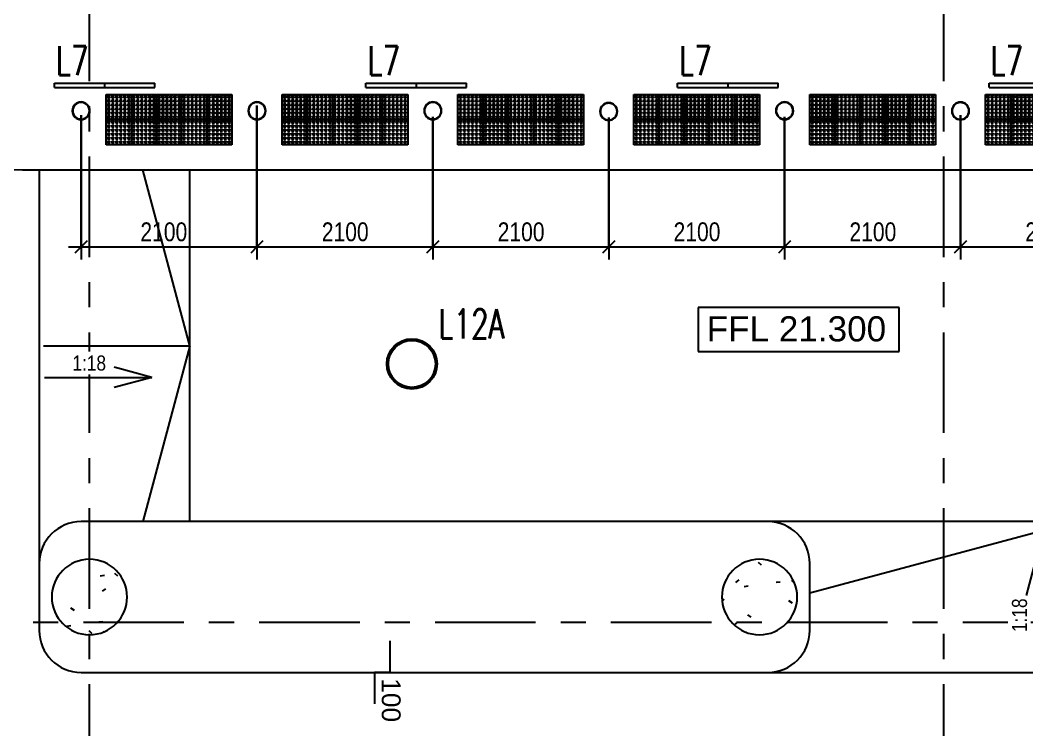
# Model space of a CAD drawing. Header units: millimetres. Extents: x -92759 to 184353, y -15225 to 86714.
# Drawn here: x -71561 to -59541, y 21455 to 29928 of the extents above; entities that cross this region are included whole.
import ezdxf

# ---------------------------------------------------------------- set-up
doc = ezdxf.new("R2010")
doc.units = ezdxf.units.MM
doc.linetypes.add('IDA - Grid Line', pattern=[2100, 1200, -300, 300, -300])
for name, color, linetype in [('0-1', 9, 'Continuous'), ('0-L7', 1, 'Continuous'), ('A-_ANOT----_A', 8, 'Continuous'), ('A-_ANOT----_D', 8, 'Continuous'), ('A-_ANOT----_D-150', 8, 'Continuous'), ('A-_FLOR----_E', 8, 'Continuous'), ('A-_GENM----_M', 9, 'Continuous'), ('C-_SITE----_E', 8, 'Continuous'), ('E-LIGHT----E', 1, 'Continuous'), ('S-_COLN----_E', 8, 'Continuous')]:
    doc.layers.add(name, color=color, linetype=linetype)
doc.layers.add('A-_DETA----_E-6', color=7, linetype='Continuous', true_color=0x969696)
doc.layers.add('S-_ANOTGRID_E-1', color=9, linetype='IDA - Grid Line', true_color=0x808080)
doc.styles.add('Arial', font='arial.ttf')
doc.styles.add('Arial Narrow_3', font='ARIALN.TTF', dxfattribs={"height": 180})
doc.styles.add('Arial_1', font='arial.ttf', dxfattribs={"width": 0.8, "height": 225})
doc.styles.add('Arial_2', font='arial.ttf', dxfattribs={"height": 300})
doc.styles.add('T3', font='simplex.shx', dxfattribs={"width": 0.7, "height": 300})
doc.dimstyles.new('IDA_-_Arial_-_1_5mm_-_Black_-_Diagonal', dxfattribs={"dimscale": 304.8, "dimtxt": 229.558365, "dimasz": 0.492126, "dimexe": 0.492126, "dimexo": 0.492126, "dimgap": 0, "dimtad": 1, "dimdec": 0, "dimzin": 0, "dimdsep": 46, "dimtxsty": 'Arial_1', "dimblk1": 'OBLIQUE', "dimblk2": 'OBLIQUE', "dimsah": 1, "dimcen": 0.09, "dimdle": 0.492126, "dimazin": 0, "dimtfac": 1, "dimtdec": 4, "dimtix": 1, "dimtmove": 2, "dimatfit": 3, "dimfxl": 1, "dimtvp": 1, "dimtolj": 1, "dimtzin": 0, "dimarcsym": 2})
doc.dimstyles.new('IDA_-_Arial_-_1_5mm_-_Black_-_Diagonal_1', dxfattribs={"dimscale": 304.8, "dimtxt": 229.558365, "dimasz": 0.492126, "dimexe": 0.492126, "dimexo": 0.492126, "dimgap": 0, "dimtad": 1, "dimdec": 0, "dimzin": 0, "dimdsep": 46, "dimtxsty": 'Arial_1', "dimblk1": 'OBLIQUE', "dimblk2": 'OBLIQUE', "dimsah": 1, "dimcen": 0.09, "dimdle": 0.492126, "dimazin": 0, "dimtfac": 1, "dimtdec": 4, "dimtix": 1, "dimtmove": 0, "dimatfit": 3, "dimfxl": 1, "dimtvp": 1, "dimtolj": 1, "dimtzin": 0, "dimarcsym": 2})

# ---------------------------------------------------------------- blocks, each defined once
blk = doc.blocks.new('IDA - Circular Column - 900Dia-V2-BLK8_RHH_1ST STOREY PLAN')
at = {"layer": 'S-_COLN----_E'}
h = blk.add_hatch(dxfattribs=at)
h.set_pattern_fill('FP_9', color=256, style=0, pattern_type=2)
h.set_pattern_definition([(50, (7929, 50038.3), (1093.104, -95.634), [114.3, -1257.3]), (355, (7929, 50038.3), (-211.457, 1146.34), [91.44, -1005.84]), (100.451, (8020.1, 50030.3), (881.656, 1050.7), [97.14, -1068.54]), (46.184, (7929, 50343.1), (1626.475, -252.257), [171.45, -1885.95]), (96.636, (8064.5, 50322), (1424.416, 1484.565), [145.71, -1602.81]), (351.184, (7929, 50343.1), (1424.43, 1484.55), [137.16, -1508.76]), (21, (8081.4, 50266.9), (909.686, -613.591), [114.3, -1257.3]), (326, (8081.4, 50266.9), (370.812, 1105.13), [91.44, -1005.84]), (71.451, (8157.2, 50215.8), (1280.503, 491.528), [97.14, -1068.54]), (37.5, (7929, 50038.3), (18.5313, 507.3303), [50.292, -943.356, 50.292, -970.788, -1009.65]), (37.5, (7929, 50038.3), (18.5313, 507.3303), [-2014.728, 50.292, -959.358]), (7.5, (7929, 50038.3), (400.918, 601.0836), [50.292, -531.876, 50.292, -920.496, -384.81]), (7.5, (7929, 50038.3), (400.918, 601.0836), [-1552.956, 50.292, -334.518]), (327.5, (7589.13, 50038.3), (813.545, -34.3737), [50.292, -330.708, 50.292, -2715.768]), (327.5, (7589.13, 50038.3), (813.545, -34.3737), [-431.292, -1138.428, 50.292, -1527.048]), (317.5, (7436.7, 50038.3), (888.775, 152.56), [50.292, -445.008, 50.292, -739.14, -1120.14]), (317.5, (7436.7, 50038.3), (888.775, 152.56), [-1284.732, 50.292, -1069.848])])
h.paths.add_polyline_path([(37, -448), (110, -436), (181, -412), (246, -377), (305, -331), (355, -276), (396, -214), (426, -146), (444, -74), (450, 0), (444, 74), (426, 146), (396, 214), (355, 276), (305, 331), (246, 377), (181, 412), (110, 436), (31, 448), (-37, 448), (-110, 436), (-181, 412), (-246, 377), (-305, 331), (-355, 276), (-396, 214), (-426, 146), (-444, 74), (-450, 0), (-444, -74), (-426, -146), (-396, -214), (-355, -276), (-305, -331), (-246, -377), (-181, -412), (-110, -436), (-37, -448)])
for start, end in [(360, 180), (180, 360)]:
    blk.add_arc((0, 0), 450, start, end, dxfattribs=at)
blk = doc.blocks.new('IDA - Circular Column - 900Dia-V3-BLK8_RHH_1ST STOREY PLAN')
at = {"layer": 'S-_COLN----_E'}
h = blk.add_hatch(dxfattribs=at)
h.set_pattern_fill('FP_10', color=256, style=0, pattern_type=2)
h.set_pattern_definition([(50, (15929.05, 50038.3), (1093.104, -95.634), [114.3, -1257.3]), (355, (15929, 50038.3), (-211.457, 1146.34), [91.44, -1005.84]), (100.451, (16020.1, 50030.3), (881.656, 1050.7), [97.14, -1068.54]), (46.184, (15929, 50343.1), (1626.475, -252.257), [171.45, -1885.95]), (96.636, (16064.6, 50322), (1424.416, 1484.565), [145.71, -1602.81]), (351.184, (15929, 50343.1), (1424.43, 1484.55), [137.16, -1508.76]), (21, (16081.45, 50266.9), (909.686, -613.591), [114.3, -1257.3]), (326, (16081.5, 50266.9), (370.812, 1105.13), [91.44, -1005.84]), (71.451, (16157.3, 50215.8), (1280.503, 491.528), [97.14, -1068.54]), (37.5, (15929.05, 50038.3), (18.5313, 507.3303), [50.292, -943.356, 50.292, -970.788, -1009.65]), (37.5, (15929.05, 50038.3), (18.5313, 507.3303), [-2014.728, 50.292, -959.358]), (7.5, (15929.05, 50038.3), (400.918, 601.0836), [50.292, -531.876, 50.292, -920.496, -384.81]), (7.5, (15929.05, 50038.3), (400.918, 601.0836), [-1552.956, 50.292, -334.518]), (327.5, (15589.2, 50038.3), (813.545, -34.3737), [50.292, -330.708, 50.292, -2715.768]), (327.5, (15589.2, 50038.3), (813.545, -34.3737), [-431.292, -1138.428, 50.292, -1527.048]), (317.5, (15436.8, 50038.3), (888.775, 152.56), [50.292, -445.008, 50.292, -739.14, -1120.14]), (317.5, (15436.8, 50038.3), (888.775, 152.56), [-1284.732, 50.292, -1069.848])])
h.paths.add_polyline_path([(-37, -448), (37, -448), (110, -436), (181, -412), (246, -377), (305, -331), (355, -276), (396, -214), (426, -146), (444, -74), (450, 0), (444, 74), (426, 146), (396, 214), (355, 276), (305, 331), (246, 377), (181, 412), (110, 436), (37, 448), (-37, 448), (-110, 436), (-181, 412), (-246, 377), (-305, 331), (-355, 276), (-396, 214), (-426, 146), (-444, 74), (-450, 0), (-444, -74), (-426, -146), (-396, -214), (-355, -276), (-305, -331), (-246, -377), (-181, -412), (-110, -436)])
for start, end in [(360, 180), (180, 360)]:
    blk.add_arc((0, 0), 450, start, end, dxfattribs=at)
blk = doc.blocks.new('IDA - Bollard - 100R-8006047-BLK8_RHH_1ST STOREY PLAN')
at = {"layer": 'C-_SITE----_E', "flags": 128}
for points in [[(95, -4), (95, 0), (95, 4), (95, 8), (94, 12), (93, 16), (93, 20), (92, 23), (90, 27), (89, 31), (88, 35), (86, 38), (84, 42), (82, 45), (80, 49), (78, 52), (76, 56), (73, 59), (71, 62), (68, 65), (65, 68), (62, 70), (59, 73), (56, 75), (53, 78), (49, 80), (46, 82), (43, 84), (39, 86), (35, 87), (32, 89), (28, 90), (24, 92), (20, 93), (16, 94), (12, 94), (8, 95), (5, 95), (1, 96), (-3, 96), (-7, 96), (-11, 96), (-15, 95), (-19, 95), (-23, 94), (-27, 93), (-31, 92), (-35, 91), (-39, 90), (-42, 88), (-46, 87), (-50, 85), (-53, 83), (-57, 81), (-60, 79), (-63, 77), (-67, 74), (-70, 72), (-73, 69), (-76, 66), (-78, 63), (-81, 60), (-83, 57), (-86, 54), (-88, 51), (-90, 47), (-92, 44), (-94, 40), (-96, 37), (-97, 33), (-99, 29), (-100, 25), (-101, 22), (-102, 18), (-103, 14), (-104, 10), (-104, 6), (-104, 2), (-105, -2), (-105, -4)], [(-105, -4), (-104, -8), (-104, -12), (-104, -16), (-103, -20), (-103, -24), (-102, -28), (-101, -32), (-99, -36), (-98, -39), (-97, -43), (-95, -47), (-93, -50), (-91, -54), (-89, -57), (-87, -61), (-85, -64), (-82, -67), (-80, -70), (-77, -73), (-74, -76), (-71, -79), (-68, -81), (-65, -84), (-62, -86), (-59, -88), (-55, -90), (-52, -92), (-48, -94), (-44, -96), (-41, -97), (-37, -99), (-33, -100), (-29, -101), (-25, -102), (-22, -103), (-18, -103), (-14, -104), (-10, -104), (-6, -104), (-2, -104), (2, -104), (6, -104), (10, -103), (14, -102), (18, -102), (22, -101), (26, -99), (30, -98), (33, -97), (37, -95), (41, -93), (44, -92), (48, -90), (51, -87), (54, -85), (57, -83), (61, -80), (64, -77), (66, -75), (69, -72), (72, -69), (74, -66), (77, -62), (79, -59), (81, -56), (83, -52), (85, -49), (87, -45), (88, -41), (90, -38), (91, -34), (92, -30), (93, -26), (94, -22), (94, -18), (95, -14), (95, -10), (95, -6), (95, -4)]]:
    blk.add_lwpolyline(points, dxfattribs=at)
at = {"layer": 'C-_SITE----_E'}
for radius, start, end in [(105, 360, 180), (100, 360, 180), (105, 180, 360), (100, 200, 360)]:
    blk.add_arc((-5, -4), radius, start, end, dxfattribs=at)
blk = doc.blocks.new('IDA_Tactile_2_Rows - 2x5-8435944-BLK8_RHH_1ST STOREY PLAN')
at = {"layer": 'A-_GENM----_M'}
for p, q in [((0, 300), (0, 600)), ((0, 600), (300, 600)), ((300, 300), (300, 600)), ((300, 600), (600, 600)), ((300, 600), (300, 300)), ((600, 300), (600, 600)), ((600, 600), (900, 600)), ((600, 600), (600, 300)), ((900, 300), (900, 600)), ((900, 600), (1200, 600)), ((900, 600), (900, 300)), ((1200, 300), (1200, 600)), ((1200, 600), (1500, 600)), ((1200, 600), (1200, 300)), ((1500, 600), (1500, 300)), ((300, 300), (0, 300)), ((0, 0), (0, 300)), ((0, 300), (300, 300)), ((600, 300), (300, 300)), ((300, 0), (300, 300)), ((300, 300), (600, 300)), ((300, 300), (300, 0)), ((900, 300), (600, 300)), ((600, 0), (600, 300)), ((600, 300), (900, 300)), ((600, 300), (600, 0)), ((1200, 300), (900, 300)), ((900, 0), (900, 300)), ((900, 300), (1200, 300)), ((900, 300), (900, 0)), ((1500, 300), (1200, 300)), ((1200, 0), (1200, 300)), ((1200, 300), (1500, 300)), ((1200, 300), (1200, 0)), ((1500, 300), (1500, 0)), ((300, 0), (0, 0)), ((600, 0), (300, 0)), ((900, 0), (600, 0)), ((1200, 0), (900, 0)), ((1500, 0), (1200, 0))]:
    blk.add_line(p, q, dxfattribs=at)
for centre in [(30, 570), (30, 570), (30, 522), (30, 522), (30, 474), (30, 474), (78, 570), (78, 570), (78, 522), (78, 522), (78, 474), (78, 474), (126, 570), (126, 570), (126, 522), (126, 522), (126, 474), (126, 474), (174, 570), (174, 570), (174, 522), (174, 522), (174, 474), (174, 474), (222, 570), (222, 570), (222, 522), (222, 522), (222, 474), (222, 474), (270, 570), (270, 570), (270, 522), (270, 522), (270, 474), (270, 474), (330, 570), (330, 570), (330, 522), (330, 522), (330, 474), (330, 474), (378, 570), (378, 570), (378, 522), (378, 522), (378, 474), (378, 474), (426, 570), (426, 570), (426, 522), (426, 522), (426, 474), (426, 474), (474, 570), (474, 570), (474, 522), (474, 522), (474, 474), (474, 474), (522, 570), (522, 570), (522, 522), (522, 522), (522, 474), (522, 474), (570, 570), (570, 570), (570, 522), (570, 522), (570, 474), (570, 474), (630, 570), (630, 570), (630, 522), (630, 522), (630, 474), (630, 474), (678, 570), (678, 570), (678, 522), (678, 522), (678, 474), (678, 474), (726, 570), (726, 570), (726, 522), (726, 522), (726, 474), (726, 474), (774, 570), (774, 570), (774, 522), (774, 522), (774, 474), (774, 474), (822, 570), (822, 570), (822, 522), (822, 522), (822, 474), (822, 474), (870, 570), (870, 570), (870, 522), (870, 522), (870, 474), (870, 474), (930, 570), (930, 570), (930, 522), (930, 522), (930, 474), (930, 474), (978, 570), (978, 570), (978, 522), (978, 522), (978, 474), (978, 474), (1026, 570), (1026, 570), (1026, 522), (1026, 522), (1026, 474), (1026, 474), (1074, 570), (1074, 570), (1074, 522), (1074, 522), (1074, 474), (1074, 474), (1122, 570), (1122, 570), (1122, 522), (1122, 522), (1122, 474), (1122, 474), (1170, 570), (1170, 570), (1170, 522), (1170, 522), (1170, 474), (1170, 474), (1230, 570), (1230, 570), (1230, 522), (1230, 522), (1230, 474), (1230, 474), (1278, 570), (1278, 570), (1278, 522), (1278, 522), (1278, 474), (1278, 474), (1326, 570), (1326, 570), (1326, 522), (1326, 522), (1326, 474), (1326, 474), (1374, 570), (1374, 570), (1374, 522), (1374, 522), (1374, 474), (1374, 474), (1422, 570), (1422, 570), (1422, 522), (1422, 522), (1422, 474), (1422, 474), (1470, 570), (1470, 570), (1470, 522), (1470, 522), (1470, 474), (1470, 474), (30, 426), (30, 426), (30, 378), (30, 378), (78, 426), (78, 426), (78, 378), (78, 378), (126, 426), (126, 426), (126, 378), (126, 378), (174, 426), (174, 426), (174, 378), (174, 378), (222, 426), (222, 426), (222, 378), (222, 378), (270, 426), (270, 426), (270, 378), (270, 378), (330, 426), (330, 426), (330, 378), (330, 378), (378, 426), (378, 426), (378, 378), (378, 378), (426, 426), (426, 426), (426, 378), (426, 378), (474, 426), (474, 426), (474, 378), (474, 378), (522, 426), (522, 426), (522, 378), (522, 378), (570, 426), (570, 426), (570, 378), (570, 378), (630, 426), (630, 426), (630, 378), (630, 378), (678, 426), (678, 426), (678, 378), (678, 378), (726, 426), (726, 426), (726, 378), (726, 378), (774, 426), (774, 426), (774, 378), (774, 378), (822, 426), (822, 426), (822, 378), (822, 378), (870, 426), (870, 426), (870, 378), (870, 378), (930, 426), (930, 426), (930, 378), (930, 378), (978, 426), (978, 426), (978, 378), (978, 378), (1026, 426), (1026, 426), (1026, 378), (1026, 378), (1074, 426), (1074, 426), (1074, 378), (1074, 378), (1122, 426), (1122, 426), (1122, 378), (1122, 378), (1170, 426), (1170, 426), (1170, 378), (1170, 378), (1230, 426), (1230, 426), (1230, 378), (1230, 378), (1278, 426), (1278, 426), (1278, 378), (1278, 378), (1326, 426), (1326, 426), (1326, 378), (1326, 378), (1374, 426), (1374, 426), (1374, 378), (1374, 378), (1422, 426), (1422, 426), (1422, 378), (1422, 378), (1470, 426), (1470, 426), (1470, 378), (1470, 378), (30, 330), (30, 330), (30, 270), (30, 270), (78, 330), (78, 330), (78, 270), (78, 270), (126, 330), (126, 330), (126, 270), (126, 270), (174, 330), (174, 330), (174, 270), (174, 270), (222, 330), (222, 330), (222, 270), (222, 270), (270, 330), (270, 330), (270, 270), (270, 270), (330, 330), (330, 330), (330, 270), (330, 270), (378, 330), (378, 330), (378, 270), (378, 270), (426, 330), (426, 330), (426, 270), (426, 270), (474, 330), (474, 330), (474, 270), (474, 270), (522, 330), (522, 330), (522, 270), (522, 270), (570, 330), (570, 330), (570, 270), (570, 270), (630, 330), (630, 330), (630, 270), (630, 270), (678, 330), (678, 330), (678, 270), (678, 270), (726, 330), (726, 330), (726, 270), (726, 270), (774, 330), (774, 330), (774, 270), (774, 270), (822, 330), (822, 330), (822, 270), (822, 270), (870, 330), (870, 330), (870, 270), (870, 270), (930, 330), (930, 330), (930, 270), (930, 270), (978, 330), (978, 330), (978, 270), (978, 270), (1026, 330), (1026, 330), (1026, 270), (1026, 270), (1074, 330), (1074, 330), (1074, 270), (1074, 270), (1122, 330), (1122, 330), (1122, 270), (1122, 270), (1170, 330), (1170, 330), (1170, 270), (1170, 270), (1230, 330), (1230, 330), (1230, 270), (1230, 270), (1278, 330), (1278, 330), (1278, 270), (1278, 270), (1326, 330), (1326, 330), (1326, 270), (1326, 270), (1374, 330), (1374, 330), (1374, 270), (1374, 270), (1422, 330), (1422, 330), (1422, 270), (1422, 270), (1470, 330), (1470, 330), (1470, 270), (1470, 270), (30, 222), (30, 222), (30, 174), (30, 174), (30, 126), (30, 126), (78, 222), (78, 222), (78, 174), (78, 174), (78, 126), (78, 126), (126, 222), (126, 222), (126, 174), (126, 174), (126, 126), (126, 126), (174, 222), (174, 222), (174, 174), (174, 174), (174, 126), (174, 126), (222, 222), (222, 222), (222, 174), (222, 174), (222, 126), (222, 126), (270, 222), (270, 222), (270, 174), (270, 174), (270, 126), (270, 126), (330, 222), (330, 222), (330, 174), (330, 174), (330, 126), (330, 126), (378, 222), (378, 222), (378, 174), (378, 174), (378, 126), (378, 126), (426, 222), (426, 222), (426, 174), (426, 174), (426, 126), (426, 126), (474, 222), (474, 222), (474, 174), (474, 174), (474, 126), (474, 126), (522, 222), (522, 222), (522, 174), (522, 174), (522, 126), (522, 126), (570, 222), (570, 222), (570, 174), (570, 174), (570, 126), (570, 126), (630, 222), (630, 222), (630, 174), (630, 174), (630, 126), (630, 126), (678, 222), (678, 222), (678, 174), (678, 174), (678, 126), (678, 126), (726, 222), (726, 222), (726, 174), (726, 174), (726, 126), (726, 126), (774, 222), (774, 222), (774, 174), (774, 174), (774, 126), (774, 126), (822, 222), (822, 222), (822, 174), (822, 174), (822, 126), (822, 126), (870, 222), (870, 222), (870, 174), (870, 174), (870, 126), (870, 126), (930, 222), (930, 222), (930, 174), (930, 174), (930, 126), (930, 126), (978, 222), (978, 222), (978, 174), (978, 174), (978, 126), (978, 126), (1026, 222), (1026, 222), (1026, 174), (1026, 174), (1026, 126), (1026, 126), (1074, 222), (1074, 222), (1074, 174), (1074, 174), (1074, 126), (1074, 126), (1122, 222), (1122, 222), (1122, 174), (1122, 174), (1122, 126), (1122, 126), (1170, 222), (1170, 222), (1170, 174), (1170, 174), (1170, 126), (1170, 126), (1230, 222), (1230, 222), (1230, 174), (1230, 174), (1230, 126), (1230, 126), (1278, 222), (1278, 222), (1278, 174), (1278, 174), (1278, 126), (1278, 126), (1326, 222), (1326, 222), (1326, 174), (1326, 174), (1326, 126), (1326, 126), (1374, 222), (1374, 222), (1374, 174), (1374, 174), (1374, 126), (1374, 126), (1422, 222), (1422, 222), (1422, 174), (1422, 174), (1422, 126), (1422, 126), (1470, 222), (1470, 222), (1470, 174), (1470, 174), (1470, 126), (1470, 126), (30, 78), (30, 78), (30, 30), (30, 30), (78, 78), (78, 78), (78, 30), (78, 30), (126, 78), (126, 78), (126, 30), (126, 30), (174, 78), (174, 78), (174, 30), (174, 30), (222, 78), (222, 78), (222, 30), (222, 30), (270, 78), (270, 78), (270, 30), (270, 30), (330, 78), (330, 78), (330, 30), (330, 30), (378, 78), (378, 78), (378, 30), (378, 30), (426, 78), (426, 78), (426, 30), (426, 30), (474, 78), (474, 78), (474, 30), (474, 30), (522, 78), (522, 78), (522, 30), (522, 30), (570, 78), (570, 78), (570, 30), (570, 30), (630, 78), (630, 78), (630, 30), (630, 30), (678, 78), (678, 78), (678, 30), (678, 30), (726, 78), (726, 78), (726, 30), (726, 30), (774, 78), (774, 78), (774, 30), (774, 30), (822, 78), (822, 78), (822, 30), (822, 30), (870, 78), (870, 78), (870, 30), (870, 30), (930, 78), (930, 78), (930, 30), (930, 30), (978, 78), (978, 78), (978, 30), (978, 30), (1026, 78), (1026, 78), (1026, 30), (1026, 30), (1074, 78), (1074, 78), (1074, 30), (1074, 30), (1122, 78), (1122, 78), (1122, 30), (1122, 30), (1170, 78), (1170, 78), (1170, 30), (1170, 30), (1230, 78), (1230, 78), (1230, 30), (1230, 30), (1278, 78), (1278, 78), (1278, 30), (1278, 30), (1326, 78), (1326, 78), (1326, 30), (1326, 30), (1374, 78), (1374, 78), (1374, 30), (1374, 30), (1422, 78), (1422, 78), (1422, 30), (1422, 30), (1470, 78), (1470, 78), (1470, 30), (1470, 30)]:
    blk.add_circle(centre, 12.5, dxfattribs=at)
for centre, start, end in [((30, 570), 360, 180), ((30, 570), 180, 0), ((30, 522), 360, 180), ((30, 522), 180, 360), ((30, 474), 360, 180), ((78, 570), 360, 180), ((78, 570), 180, 360), ((78, 522), 360, 180), ((78, 522), 180, 0), ((78, 474), 360, 180), ((126, 570), 360, 180), ((126, 570), 180, 360), ((126, 522), 360, 180), ((126, 522), 180, 360), ((126, 474), 360, 180), ((174, 570), 360, 180), ((174, 570), 180, 360), ((174, 522), 360, 180), ((174, 522), 180, 0), ((174, 474), 360, 180), ((222, 570), 360, 180), ((222, 570), 180, 360), ((222, 522), 360, 180), ((222, 522), 180, 0), ((222, 474), 360, 180), ((270, 570), 0, 180), ((270, 570), 180, 360), ((270, 522), 0, 180), ((270, 522), 180, 360), ((270, 474), 0, 180), ((330, 570), 0, 180), ((330, 570), 180, 0), ((330, 522), 0, 180), ((330, 522), 180, 360), ((330, 474), 0, 180), ((378, 570), 0, 180), ((378, 570), 180, 360), ((378, 522), 0, 180), ((378, 522), 180, 0), ((378, 474), 0, 180), ((426, 570), 0, 180), ((426, 570), 180, 360), ((426, 522), 0, 180), ((426, 522), 180, 360), ((426, 474), 0, 180), ((474, 570), 0, 180), ((474, 570), 180, 360), ((474, 522), 0, 180), ((474, 522), 180, 0), ((474, 474), 0, 180), ((522, 570), 0, 180), ((522, 570), 180, 360), ((522, 522), 0, 180), ((522, 522), 180, 0), ((522, 474), 0, 180), ((570, 570), 0, 180), ((570, 570), 180, 360), ((570, 522), 0, 180), ((570, 522), 180, 360), ((570, 474), 0, 180), ((630, 570), 0, 180), ((630, 570), 180, 0), ((630, 522), 0, 180), ((630, 522), 180, 360), ((630, 474), 0, 180), ((678, 570), 0, 180), ((678, 570), 180, 360), ((678, 522), 0, 180), ((678, 522), 180, 0), ((678, 474), 0, 180), ((726, 570), 0, 180), ((726, 570), 180, 360), ((726, 522), 0, 180), ((726, 522), 180, 360), ((726, 474), 0, 180), ((774, 570), 0, 180), ((774, 570), 180, 360), ((774, 522), 0, 180), ((774, 522), 180, 0), ((774, 474), 0, 180), ((822, 570), 0, 180), ((822, 570), 180, 360), ((822, 522), 0, 180), ((822, 522), 180, 0), ((822, 474), 0, 180), ((870, 570), 0, 180), ((870, 570), 180, 360), ((870, 522), 0, 180), ((870, 522), 180, 360), ((870, 474), 0, 180), ((930, 570), 0, 180), ((930, 570), 180, 0), ((930, 522), 0, 180), ((930, 522), 180, 360), ((930, 474), 0, 180), ((978, 570), 0, 180), ((978, 570), 180, 360), ((978, 522), 0, 180), ((978, 522), 180, 0), ((978, 474), 0, 180), ((1026, 570), 0, 180), ((1026, 570), 180, 360), ((1026, 522), 0, 180), ((1026, 522), 180, 360), ((1026, 474), 0, 180), ((1074, 570), 0, 180), ((1074, 570), 180, 360), ((1074, 522), 0, 180), ((1074, 522), 180, 0), ((1074, 474), 0, 180), ((1122, 570), 0, 180), ((1122, 570), 180, 360), ((1122, 522), 0, 180), ((1122, 522), 180, 0), ((1122, 474), 0, 180), ((1170, 570), 0, 180), ((1170, 570), 180, 360), ((1170, 522), 0, 180), ((1170, 522), 180, 360), ((1170, 474), 0, 180), ((1230, 570), 0, 180), ((1230, 570), 180, 0), ((1230, 522), 0, 180), ((1230, 522), 180, 360), ((1230, 474), 0, 180), ((1278, 570), 0, 180), ((1278, 570), 180, 360), ((1278, 522), 0, 180), ((1278, 522), 180, 0), ((1278, 474), 0, 180), ((1326, 570), 0, 180), ((1326, 570), 180, 360), ((1326, 522), 0, 180), ((1326, 522), 180, 360), ((1326, 474), 0, 180), ((1374, 570), 0, 180), ((1374, 570), 180, 360), ((1374, 522), 0, 180), ((1374, 522), 180, 0), ((1374, 474), 0, 180), ((1422, 570), 0, 180), ((1422, 570), 180, 360), ((1422, 522), 0, 180), ((1422, 522), 180, 0), ((1422, 474), 0, 180), ((1470, 570), 0, 180), ((1470, 570), 180, 360), ((1470, 522), 0, 180), ((1470, 522), 180, 360), ((1470, 474), 0, 180), ((30, 474), 180, 360), ((30, 426), 360, 180), ((30, 426), 180, 360), ((30, 378), 360, 180), ((30, 378), 180, 360), ((78, 474), 180, 360), ((78, 426), 360, 180), ((78, 426), 180, 360), ((78, 378), 360, 180), ((78, 378), 180, 360), ((126, 474), 180, 360), ((126, 426), 360, 180), ((126, 426), 180, 360), ((126, 378), 360, 180), ((126, 378), 180, 360), ((174, 474), 180, 360), ((174, 426), 360, 180), ((174, 426), 180, 360), ((174, 378), 360, 180), ((174, 378), 180, 360), ((222, 474), 180, 360), ((222, 426), 360, 180), ((222, 426), 180, 360), ((222, 378), 360, 180), ((222, 378), 180, 360), ((270, 474), 180, 360), ((270, 426), 360, 180), ((270, 426), 180, 360), ((270, 378), 360, 180), ((270, 378), 180, 360), ((330, 474), 180, 360), ((330, 426), 0, 180), ((330, 426), 180, 360), ((330, 378), 0, 180), ((330, 378), 180, 360), ((378, 474), 180, 360), ((378, 426), 0, 180), ((378, 426), 180, 360), ((378, 378), 0, 180), ((378, 378), 180, 360), ((426, 474), 180, 360), ((426, 426), 0, 180), ((426, 426), 180, 360), ((426, 378), 0, 180), ((426, 378), 180, 360), ((474, 474), 180, 360), ((474, 426), 0, 180), ((474, 426), 180, 360), ((474, 378), 0, 180), ((474, 378), 180, 360), ((522, 474), 180, 360), ((522, 426), 0, 180), ((522, 426), 180, 360), ((522, 378), 0, 180), ((522, 378), 180, 360), ((570, 474), 180, 360), ((570, 426), 0, 180), ((570, 426), 180, 360), ((570, 378), 0, 180), ((570, 378), 180, 360), ((630, 474), 180, 360), ((630, 426), 0, 180), ((630, 426), 180, 360), ((630, 378), 0, 180), ((630, 378), 180, 360), ((678, 474), 180, 360), ((678, 426), 0, 180), ((678, 426), 180, 360), ((678, 378), 0, 180), ((678, 378), 180, 360), ((726, 474), 180, 360), ((726, 426), 0, 180), ((726, 426), 180, 360), ((726, 378), 0, 180), ((726, 378), 180, 360), ((774, 474), 180, 360), ((774, 426), 0, 180), ((774, 426), 180, 360), ((774, 378), 0, 180), ((774, 378), 180, 360), ((822, 474), 180, 360), ((822, 426), 0, 180), ((822, 426), 180, 360), ((822, 378), 0, 180), ((822, 378), 180, 360), ((870, 474), 180, 360), ((870, 426), 0, 180), ((870, 426), 180, 360), ((870, 378), 0, 180), ((870, 378), 180, 360), ((930, 474), 180, 360), ((930, 426), 0, 180), ((930, 426), 180, 360), ((930, 378), 0, 180), ((930, 378), 180, 360), ((978, 474), 180, 360), ((978, 426), 0, 180), ((978, 426), 180, 360), ((978, 378), 0, 180), ((978, 378), 180, 360), ((1026, 474), 180, 360), ((1026, 426), 0, 180), ((1026, 426), 180, 360), ((1026, 378), 0, 180), ((1026, 378), 180, 360), ((1074, 474), 180, 360), ((1074, 426), 0, 180), ((1074, 426), 180, 360), ((1074, 378), 0, 180), ((1074, 378), 180, 360), ((1122, 474), 180, 360), ((1122, 426), 0, 180), ((1122, 426), 180, 360), ((1122, 378), 0, 180), ((1122, 378), 180, 360), ((1170, 474), 180, 360), ((1170, 426), 0, 180), ((1170, 426), 180, 360), ((1170, 378), 0, 180), ((1170, 378), 180, 360), ((1230, 474), 180, 360), ((1230, 426), 0, 180), ((1230, 426), 180, 360), ((1230, 378), 0, 180), ((1230, 378), 180, 360), ((1278, 474), 180, 360), ((1278, 426), 0, 180), ((1278, 426), 180, 360), ((1278, 378), 0, 180), ((1278, 378), 180, 360), ((1326, 474), 180, 360), ((1326, 426), 0, 180), ((1326, 426), 180, 360), ((1326, 378), 0, 180), ((1326, 378), 180, 360), ((1374, 474), 180, 360), ((1374, 426), 0, 180), ((1374, 426), 180, 360), ((1374, 378), 0, 180), ((1374, 378), 180, 360), ((1422, 474), 180, 360), ((1422, 426), 0, 180), ((1422, 426), 180, 360), ((1422, 378), 0, 180), ((1422, 378), 180, 360), ((1470, 474), 180, 360), ((1470, 426), 0, 180), ((1470, 426), 180, 360), ((1470, 378), 0, 180), ((1470, 378), 180, 360), ((30, 330), 360, 180), ((30, 330), 180, 360), ((30, 270), 360, 180), ((30, 270), 180, 360), ((78, 330), 360, 180), ((78, 330), 180, 360), ((78, 270), 360, 180), ((78, 270), 180, 360), ((126, 330), 360, 180), ((126, 330), 180, 360), ((126, 270), 360, 180), ((126, 270), 180, 360), ((174, 330), 360, 180), ((174, 330), 180, 360), ((174, 270), 360, 180), ((174, 270), 180, 360), ((222, 330), 360, 180), ((222, 330), 180, 360), ((222, 270), 360, 180), ((222, 270), 180, 360), ((270, 330), 0, 180), ((270, 330), 180, 360), ((270, 270), 360, 180), ((270, 270), 180, 360), ((330, 330), 0, 180), ((330, 330), 180, 360), ((330, 270), 0, 180), ((330, 270), 180, 360), ((378, 330), 0, 180), ((378, 330), 180, 360), ((378, 270), 0, 180), ((378, 270), 180, 360), ((426, 330), 0, 180), ((426, 330), 180, 360), ((426, 270), 0, 180), ((426, 270), 180, 360), ((474, 330), 0, 180), ((474, 330), 180, 360), ((474, 270), 0, 180), ((474, 270), 180, 360), ((522, 330), 0, 180), ((522, 330), 180, 360), ((522, 270), 0, 180), ((522, 270), 180, 360), ((570, 330), 0, 180), ((570, 330), 180, 360), ((570, 270), 0, 180), ((570, 270), 180, 360), ((630, 330), 0, 180), ((630, 330), 180, 360), ((630, 270), 0, 180), ((630, 270), 180, 360), ((678, 330), 0, 180), ((678, 330), 180, 360), ((678, 270), 0, 180), ((678, 270), 180, 360), ((726, 330), 0, 180), ((726, 330), 180, 360), ((726, 270), 0, 180), ((726, 270), 180, 360), ((774, 330), 0, 180), ((774, 330), 180, 360), ((774, 270), 0, 180), ((774, 270), 180, 360), ((822, 330), 0, 180), ((822, 330), 180, 360), ((822, 270), 0, 180), ((822, 270), 180, 360), ((870, 330), 0, 180), ((870, 330), 180, 360), ((870, 270), 0, 180), ((870, 270), 180, 360), ((930, 330), 0, 180), ((930, 330), 180, 360), ((930, 270), 0, 180), ((930, 270), 180, 360), ((978, 330), 0, 180), ((978, 330), 180, 360), ((978, 270), 0, 180), ((978, 270), 180, 360), ((1026, 330), 0, 180), ((1026, 330), 180, 360), ((1026, 270), 0, 180), ((1026, 270), 180, 360), ((1074, 330), 0, 180), ((1074, 330), 180, 360), ((1074, 270), 0, 180), ((1074, 270), 180, 360), ((1122, 330), 0, 180), ((1122, 330), 180, 360), ((1122, 270), 0, 180), ((1122, 270), 180, 360), ((1170, 330), 0, 180), ((1170, 330), 180, 360), ((1170, 270), 0, 180), ((1170, 270), 180, 360), ((1230, 330), 0, 180), ((1230, 330), 180, 360), ((1230, 270), 0, 180), ((1230, 270), 180, 360), ((1278, 330), 0, 180), ((1278, 330), 180, 360), ((1278, 270), 0, 180), ((1278, 270), 180, 360), ((1326, 330), 0, 180), ((1326, 330), 180, 360), ((1326, 270), 0, 180), ((1326, 270), 180, 360), ((1374, 330), 0, 180), ((1374, 330), 180, 360), ((1374, 270), 0, 180), ((1374, 270), 180, 360), ((1422, 330), 0, 180), ((1422, 330), 180, 360), ((1422, 270), 0, 180), ((1422, 270), 180, 360), ((1470, 330), 0, 180), ((1470, 330), 180, 360), ((1470, 270), 0, 180), ((1470, 270), 180, 360), ((30, 222), 360, 180), ((30, 222), 180, 360), ((30, 174), 360, 180), ((30, 174), 180, 360), ((30, 126), 360, 180), ((30, 126), 180, 360), ((78, 222), 360, 180), ((78, 222), 180, 360), ((78, 174), 360, 180), ((78, 174), 180, 360), ((78, 126), 360, 180), ((78, 126), 180, 360), ((126, 222), 360, 180), ((126, 222), 180, 360), ((126, 174), 360, 180), ((126, 174), 180, 360), ((126, 126), 360, 180), ((126, 126), 180, 360), ((174, 222), 360, 180), ((174, 222), 180, 360), ((174, 174), 360, 180), ((174, 174), 180, 360), ((174, 126), 360, 180), ((174, 126), 180, 360), ((222, 222), 360, 180), ((222, 222), 180, 360), ((222, 174), 360, 180), ((222, 174), 180, 360), ((222, 126), 360, 180), ((222, 126), 180, 360), ((270, 222), 360, 180), ((270, 222), 180, 360), ((270, 174), 360, 180), ((270, 174), 180, 360), ((270, 126), 360, 180), ((270, 126), 180, 360), ((330, 222), 0, 180), ((330, 222), 180, 360), ((330, 174), 0, 180), ((330, 174), 180, 360), ((330, 126), 0, 180), ((330, 126), 180, 360), ((378, 222), 0, 180), ((378, 222), 180, 360), ((378, 174), 0, 180), ((378, 174), 180, 360), ((378, 126), 0, 180), ((378, 126), 180, 360), ((426, 222), 0, 180), ((426, 222), 180, 360), ((426, 174), 0, 180), ((426, 174), 180, 360), ((426, 126), 0, 180), ((426, 126), 180, 360), ((474, 222), 0, 180), ((474, 222), 180, 360), ((474, 174), 0, 180), ((474, 174), 180, 360), ((474, 126), 0, 180), ((474, 126), 180, 360), ((522, 222), 0, 180), ((522, 222), 180, 360), ((522, 174), 0, 180), ((522, 174), 180, 360), ((522, 126), 0, 180), ((522, 126), 180, 360), ((570, 222), 0, 180), ((570, 222), 180, 360), ((570, 174), 0, 180), ((570, 174), 180, 360), ((570, 126), 0, 180), ((570, 126), 180, 360), ((630, 222), 0, 180), ((630, 222), 180, 360), ((630, 174), 0, 180), ((630, 174), 180, 360), ((630, 126), 0, 180), ((630, 126), 180, 360), ((678, 222), 0, 180), ((678, 222), 180, 360), ((678, 174), 0, 180), ((678, 174), 180, 360), ((678, 126), 0, 180), ((678, 126), 180, 360), ((726, 222), 0, 180), ((726, 222), 180, 360), ((726, 174), 0, 180), ((726, 174), 180, 360), ((726, 126), 0, 180), ((726, 126), 180, 360), ((774, 222), 0, 180), ((774, 222), 180, 360), ((774, 174), 0, 180), ((774, 174), 180, 360), ((774, 126), 0, 180), ((774, 126), 180, 360), ((822, 222), 0, 180), ((822, 222), 180, 360), ((822, 174), 0, 180), ((822, 174), 180, 360), ((822, 126), 0, 180), ((822, 126), 180, 360), ((870, 222), 0, 180), ((870, 222), 180, 360), ((870, 174), 0, 180), ((870, 174), 180, 360), ((870, 126), 0, 180), ((870, 126), 180, 360), ((930, 222), 0, 180), ((930, 222), 180, 360), ((930, 174), 0, 180), ((930, 174), 180, 360), ((930, 126), 0, 180), ((930, 126), 180, 360), ((978, 222), 0, 180), ((978, 222), 180, 360), ((978, 174), 0, 180), ((978, 174), 180, 360), ((978, 126), 0, 180), ((978, 126), 180, 360), ((1026, 222), 0, 180), ((1026, 222), 180, 360), ((1026, 174), 0, 180), ((1026, 174), 180, 360), ((1026, 126), 0, 180), ((1026, 126), 180, 360), ((1074, 222), 0, 180), ((1074, 222), 180, 360), ((1074, 174), 0, 180), ((1074, 174), 180, 360), ((1074, 126), 0, 180), ((1074, 126), 180, 360), ((1122, 222), 0, 180), ((1122, 222), 180, 360), ((1122, 174), 0, 180), ((1122, 174), 180, 360), ((1122, 126), 0, 180), ((1122, 126), 180, 360), ((1170, 222), 0, 180), ((1170, 222), 180, 360), ((1170, 174), 0, 180), ((1170, 174), 180, 360), ((1170, 126), 0, 180), ((1170, 126), 180, 360), ((1230, 222), 0, 180), ((1230, 222), 180, 360), ((1230, 174), 0, 180), ((1230, 174), 180, 360), ((1230, 126), 0, 180), ((1230, 126), 180, 360), ((1278, 222), 0, 180), ((1278, 222), 180, 360), ((1278, 174), 0, 180), ((1278, 174), 180, 360), ((1278, 126), 0, 180), ((1278, 126), 180, 360), ((1326, 222), 0, 180), ((1326, 222), 180, 360), ((1326, 174), 0, 180), ((1326, 174), 180, 360), ((1326, 126), 0, 180), ((1326, 126), 180, 360), ((1374, 222), 0, 180), ((1374, 222), 180, 360), ((1374, 174), 0, 180), ((1374, 174), 180, 360), ((1374, 126), 0, 180), ((1374, 126), 180, 360), ((1422, 222), 0, 180), ((1422, 222), 180, 360), ((1422, 174), 0, 180), ((1422, 174), 180, 360), ((1422, 126), 0, 180), ((1422, 126), 180, 360), ((1470, 222), 0, 180), ((1470, 222), 180, 360), ((1470, 174), 0, 180), ((1470, 174), 180, 360), ((1470, 126), 0, 180), ((1470, 126), 180, 360), ((30, 78), 360, 180), ((30, 78), 180, 360), ((30, 30), 360, 180), ((30, 30), 180, 360), ((78, 78), 360, 180), ((78, 78), 180, 360), ((78, 30), 360, 180), ((78, 30), 180, 360), ((126, 78), 360, 180), ((126, 78), 180, 360), ((126, 30), 360, 180), ((126, 30), 180, 360), ((174, 78), 360, 180), ((174, 78), 180, 360), ((174, 30), 360, 180), ((174, 30), 180, 360), ((222, 78), 360, 180), ((222, 78), 180, 360), ((222, 30), 360, 180), ((222, 30), 180, 360), ((270, 78), 0, 180), ((270, 78), 180, 360), ((270, 30), 360, 180), ((270, 30), 180, 360), ((330, 78), 0, 180), ((330, 78), 180, 360), ((330, 30), 0, 180), ((330, 30), 180, 360), ((378, 78), 0, 180), ((378, 78), 180, 360), ((378, 30), 0, 180), ((378, 30), 180, 360), ((426, 78), 0, 180), ((426, 78), 180, 360), ((426, 30), 0, 180), ((426, 30), 180, 360), ((474, 78), 0, 180), ((474, 78), 180, 360), ((474, 30), 0, 180), ((474, 30), 180, 360), ((522, 78), 0, 180), ((522, 78), 180, 360), ((522, 30), 0, 180), ((522, 30), 180, 360), ((570, 78), 0, 180), ((570, 78), 180, 360), ((570, 30), 0, 180), ((570, 30), 180, 360), ((630, 78), 0, 180), ((630, 78), 180, 360), ((630, 30), 0, 180), ((630, 30), 180, 360), ((678, 78), 0, 180), ((678, 78), 180, 360), ((678, 30), 0, 180), ((678, 30), 180, 360), ((726, 78), 0, 180), ((726, 78), 180, 360), ((726, 30), 0, 180), ((726, 30), 180, 360), ((774, 78), 0, 180), ((774, 78), 180, 360), ((774, 30), 0, 180), ((774, 30), 180, 360), ((822, 78), 0, 180), ((822, 78), 180, 360), ((822, 30), 0, 180), ((822, 30), 180, 360), ((870, 78), 0, 180), ((870, 78), 180, 360), ((870, 30), 0, 180), ((870, 30), 180, 360), ((930, 78), 0, 180), ((930, 78), 180, 360), ((930, 30), 0, 180), ((930, 30), 180, 360), ((978, 78), 0, 180), ((978, 78), 180, 360), ((978, 30), 0, 180), ((978, 30), 180, 360), ((1026, 78), 0, 180), ((1026, 78), 180, 360), ((1026, 30), 0, 180), ((1026, 30), 180, 360), ((1074, 78), 0, 180), ((1074, 78), 180, 360), ((1074, 30), 0, 180), ((1074, 30), 180, 360), ((1122, 78), 0, 180), ((1122, 78), 180, 360), ((1122, 30), 0, 180), ((1122, 30), 180, 360), ((1170, 78), 0, 180), ((1170, 78), 180, 360), ((1170, 30), 0, 180), ((1170, 30), 180, 360), ((1230, 78), 0, 180), ((1230, 78), 180, 360), ((1230, 30), 0, 180), ((1230, 30), 180, 360), ((1278, 78), 0, 180), ((1278, 78), 180, 360), ((1278, 30), 0, 180), ((1278, 30), 180, 360), ((1326, 78), 0, 180), ((1326, 78), 180, 360), ((1326, 30), 0, 180), ((1326, 30), 180, 360), ((1374, 78), 0, 180), ((1374, 78), 180, 360), ((1374, 30), 0, 180), ((1374, 30), 180, 360), ((1422, 78), 0, 180), ((1422, 78), 180, 360), ((1422, 30), 0, 180), ((1422, 30), 180, 360), ((1470, 78), 0, 180), ((1470, 78), 180, 360), ((1470, 30), 0, 180), ((1470, 30), 180, 360)]:
    blk.add_arc(centre, 12.5, start, end, dxfattribs=at)
blk = doc.blocks.new('IDA - Drop_1_5mm - 100mm Drop-8003582-BLK8_RHH_1ST STOREY PLAN')
at = {"layer": 'A-_ANOT----_A'}
for p, q in [((0, 0), (-2.5, 0)), ((0, 0), (0, -1.25)), ((0, -1.25), (2.5, -1.25))]:
    blk.add_line(p, q, dxfattribs=at)
blk = doc.blocks.new('DIMBLOCK16-BLK8_RHH_1ST STOREY PLAN')
at = {"layer": 'A-_ANOT----_D-150', "transparency": 16777216}
for p, q in [((-13929, -44171), (-13929, -46008)), ((-13929, -45858), (-13929, -44171)), ((-16029, -44285), (-16029, -46008)), ((-16029, -45858), (-16029, -44285)), ((-16029, -45858), (-15954, -45783)), ((-13929, -45858), (-13854, -45783)), ((-16179, -45858), (-13929, -45858)), ((-16029, -45858), (-16104, -45933)), ((-13929, -45858), (-14004, -45933))]:
    blk.add_line(p, q, dxfattribs=at)
at = {"layer": 'A-_ANOT----_D-150', "color": 0, "transparency": 16777216, "insert": (-15321, -45566), "char_height": 225, "width": 661.13, "attachment_point": 1, "line_spacing_factor": 0.941778, "style": 'Arial_1'}
blk.add_mtext('2100', dxfattribs=at)
blk = doc.blocks.new('_Oblique')
at = {"color": 0, "linetype": 'ByBlock', "lineweight": -2}
blk.add_line((-0.5, -0.5), (0.5, 0.5), dxfattribs=at)
blk = doc.blocks.new('DIMBLOCK17-BLK8_RHH_1ST STOREY PLAN')
at = {"layer": 'A-_ANOT----_D-150', "transparency": 16777216}
for p, q in [((-13929, -44171), (-13929, -46008)), ((-13929, -45858), (-13929, -44171)), ((-11829, -44304), (-11829, -46008)), ((-11829, -45858), (-11829, -44304)), ((-13929, -45858), (-13854, -45783)), ((-11829, -45858), (-11754, -45783)), ((-13929, -45858), (-14004, -45933)), ((-13929, -45858), (-11829, -45858)), ((-11829, -45858), (-11904, -45933))]:
    blk.add_line(p, q, dxfattribs=at)
at = {"layer": 'A-_ANOT----_D-150', "color": 0, "transparency": 16777216, "insert": (-13155, -45566), "char_height": 225, "width": 661.13, "attachment_point": 1, "line_spacing_factor": 0.941778, "style": 'Arial_1'}
blk.add_mtext('2100', dxfattribs=at)
blk = doc.blocks.new('DIMBLOCK18-BLK8_RHH_1ST STOREY PLAN')
at = {"layer": 'A-_ANOT----_D-150', "transparency": 16777216}
for p, q in [((-11829, -44304), (-11829, -46008)), ((-11829, -45858), (-11829, -44304)), ((-9729, -44314), (-9729, -46008)), ((-9729, -45858), (-9729, -44314)), ((-11829, -45858), (-11754, -45783)), ((-9729, -45858), (-9654, -45783)), ((-11829, -45858), (-11904, -45933)), ((-11829, -45858), (-9729, -45858)), ((-9729, -45858), (-9804, -45933))]:
    blk.add_line(p, q, dxfattribs=at)
at = {"layer": 'A-_ANOT----_D-150', "color": 0, "transparency": 16777216, "insert": (-11055, -45566), "char_height": 225, "width": 661.13, "attachment_point": 1, "line_spacing_factor": 0.941778, "style": 'Arial_1'}
blk.add_mtext('2100', dxfattribs=at)
blk = doc.blocks.new('DIMBLOCK19-BLK8_RHH_1ST STOREY PLAN')
at = {"layer": 'A-_ANOT----_D-150', "transparency": 16777216}
for p, q in [((-9729, -44314), (-9729, -46008)), ((-9729, -45858), (-9729, -44314)), ((-7629, -44304), (-7629, -46008)), ((-7629, -45858), (-7629, -44304)), ((-9729, -45858), (-9654, -45783)), ((-7629, -45858), (-7554, -45783)), ((-9729, -45858), (-9804, -45933)), ((-9729, -45858), (-7629, -45858)), ((-7629, -45858), (-7704, -45933))]:
    blk.add_line(p, q, dxfattribs=at)
at = {"layer": 'A-_ANOT----_D-150', "color": 0, "transparency": 16777216, "insert": (-8955, -45566), "char_height": 225, "width": 661.13, "attachment_point": 1, "line_spacing_factor": 0.941778, "style": 'Arial_1'}
blk.add_mtext('2100', dxfattribs=at)
blk = doc.blocks.new('DIMBLOCK20-BLK8_RHH_1ST STOREY PLAN')
at = {"layer": 'A-_ANOT----_D-150', "transparency": 16777216}
for p, q in [((-7629, -44304), (-7629, -46008)), ((-7629, -45858), (-7629, -44304)), ((-5529, -44287), (-5529, -46008)), ((-5529, -45858), (-5529, -44287)), ((-7629, -45858), (-7554, -45783)), ((-5529, -45858), (-5454, -45783)), ((-7629, -45858), (-7704, -45933)), ((-7629, -45858), (-5529, -45858)), ((-5529, -45858), (-5604, -45933))]:
    blk.add_line(p, q, dxfattribs=at)
at = {"layer": 'A-_ANOT----_D-150', "color": 0, "transparency": 16777216, "insert": (-6855, -45566), "char_height": 225, "width": 661.13, "attachment_point": 1, "line_spacing_factor": 0.941778, "style": 'Arial_1'}
blk.add_mtext('2100', dxfattribs=at)
blk = doc.blocks.new('DIMBLOCK21-BLK8_RHH_1ST STOREY PLAN')
at = {"layer": 'A-_ANOT----_D-150', "transparency": 16777216}
for p, q in [((-5529, -44287), (-5529, -46008)), ((-5529, -45858), (-5529, -44287)), ((-3429, -44306), (-3429, -46008)), ((-3429, -45858), (-3429, -44306)), ((-5529, -45858), (-5454, -45783)), ((-3429, -45858), (-3354, -45783)), ((-5529, -45858), (-5604, -45933)), ((-5529, -45858), (-3429, -45858)), ((-3429, -45858), (-3504, -45933))]:
    blk.add_line(p, q, dxfattribs=at)
at = {"layer": 'A-_ANOT----_D-150', "color": 0, "transparency": 16777216, "insert": (-4755, -45566), "char_height": 225, "width": 661.13, "attachment_point": 1, "line_spacing_factor": 0.941778, "style": 'Arial_1'}
blk.add_mtext('2100', dxfattribs=at)
blk = doc.blocks.new('Spot Elevations - 16L x 3_5H - SFL-7417601-BLK8_RHH_1ST STOREY PLAN')
at = {"layer": 'A-_ANOT----_D'}
for p, q in [((16, 3.5), (0, 3.5)), ((0, 3.5), (0, 0)), ((16, 0), (16, 3.5)), ((0, 0), (16, 0))]:
    blk.add_line(p, q, dxfattribs=at)
blk = doc.blocks.new('L7')
at = {"layer": 'E-LIGHT----E'}
for p, q in [((-600, -27), (-600, 27)), ((-600, 27), (600, 27)), ((0, 27), (0, -27)), ((600, -27), (600, 27)), ((-600, -27), (600, -27))]:
    blk.add_line(p, q, dxfattribs=at)
at = {"layer": 'E-LIGHT----E', "lineweight": 18, "style": 'T3', "width": 0.7}
blk.add_text('L7', height=350, dxfattribs=at).set_placement((-580, 120))
blk = doc.blocks.new('A$C0fdf16d3')
at = {"layer": 'E-LIGHT----E'}
for radius in [300, 300, 280]:
    blk.add_circle((-300, 300), radius, dxfattribs=at)
at = {"layer": 'E-LIGHT----E', "lineweight": 18, "style": 'T3', "width": 0.7}
blk.add_text('L12A', height=350, rotation=90, dxfattribs=at).set_placement((-602, 618))
blk = doc.blocks.new('EL_B8_L1_R4')
at = {"color": 0, "ltscale": 0.5, "rotation": 270}
blk.add_blockref('A$C0fdf16d3', (-13457, -47576), dxfattribs=at)
at = {"layer": '0-L7'}
for p in [(-16826, -43951), (-13106, -43951), (-9386, -43951), (-5666, -43951)]:
    blk.add_blockref('L7', p, dxfattribs=at)
blk = doc.blocks.new('A$Cb2bf8f38')
at = {"layer": 'A-_DETA----_E-6'}
for p, q in [((-26600, -6500), (-27162.7, -4400)), ((-28350, -6500), (-26600, -6500)), ((-26600, -6500), (-27162.7, -8600)), ((-16200, -8650), (-19200, -9453.8))]:
    blk.add_line(p, q, dxfattribs=at)
at = {"layer": 'A-_FLOR----_E'}
for p, q in [((-28600, -4400), (-12000, -4400)), ((-28400, -4400), (-28400, -9900)), ((-26600, -8600), (-26600, -4400)), ((-13200, -8600), (-27900, -8600)), ((-19200, -9900), (-19200, -9100)), ((-27900, -10400), (-13200, -10400))]:
    blk.add_line(p, q, dxfattribs=at)
for centre, radius, start, end in [((-28600, -2400), 2000, 180, 270), ((-27900, -9100), 500, 90, 180), ((-19700, -9100), 500, 0, 90), ((-27900, -9900), 500, 180, 270), ((-19700, -9900), 500, 270, 0)]:
    blk.add_arc(centre, radius, start, end, dxfattribs=at)
at = {"layer": 'S-_ANOTGRID_E-1'}
for p, q in [((-27800, -20141.4), (-27800, 53272.8)), ((-17600, -20141.4), (-17600, 53272.8)), ((-38373.1, -9800), (13584.7, -9800))]:
    blk.add_line(p, q, dxfattribs=at)
at = {"layer": 'A-_ANOT----_A', "xscale": 150, "yscale": 150, "zscale": 150, "rotation": 269.9999999999997}
blk.add_blockref('IDA - Drop_1_5mm - 100mm Drop-8003582-BLK8_RHH_1ST STOREY PLAN', (-24207.9, -10400), dxfattribs=at)
at = {"layer": 'A-_ANOT----_D', "xscale": 149.9999999999999, "yscale": 149.9999999999999, "zscale": 149.9999999999999}
blk.add_blockref('Spot Elevations - 16L x 3_5H - SFL-7417601-BLK8_RHH_1ST STOREY PLAN', (-20532.7, -6567.3), dxfattribs=at)
at = {"layer": 'A-_GENM----_M'}
for p in [(-27600, -4100), (-25500, -4100), (-23400, -4100), (-21300, -4100), (-19200, -4100), (-17100, -4100)]:
    blk.add_blockref('IDA_Tactile_2_Rows - 2x5-8435944-BLK8_RHH_1ST STOREY PLAN', p, dxfattribs=at)
at = {"layer": 'C-_SITE----_E', "rotation": 89.99999999999997}
for p in [(-27904.2, -3690.5), (-25804.2, -3690.5)]:
    blk.add_blockref('IDA - Bollard - 100R-8006047-BLK8_RHH_1ST STOREY PLAN', p, dxfattribs=at)
at = {"layer": 'C-_SITE----_E'}
for p in [(-23695.5, -3690.8), (-21595.5, -3700.8), (-19495.5, -3690.8), (-17395.5, -3693.2)]:
    blk.add_blockref('IDA - Bollard - 100R-8006047-BLK8_RHH_1ST STOREY PLAN', p, dxfattribs=at)
at = {"layer": 'S-_COLN----_E'}
for name, p in [('IDA - Circular Column - 900Dia-V3-BLK8_RHH_1ST STOREY PLAN', (-27800, -9500)), ('IDA - Circular Column - 900Dia-V2-BLK8_RHH_1ST STOREY PLAN', (-19799.9, -9500))]:
    blk.add_blockref(name, p, dxfattribs=at)
at = {"layer": 'A-_ANOT----_A', "insert": (-24085, -10469.2), "char_height": 225, "width": 649.367, "attachment_point": 1, "rotation": 270, "style": 'Arial'}
blk.add_mtext('100', dxfattribs=at)
at = {"layer": 'A-_ANOT----_D', "insert": (-20430.9, -6148.7), "char_height": 300, "width": 2563.601, "attachment_point": 1, "line_spacing_factor": 0.941778, "style": 'Arial_2'}
blk.add_mtext('FFL 21.300', dxfattribs=at)
at = {"layer": 'A-_ANOT----_D'}
dim = blk.add_linear_dim(base=(-25800, -5319.7), p1=(-27900, -3596.4), p2=(-25800, -3482.9), dimstyle='IDA_-_Arial_-_1_5mm_-_Black_-_Diagonal', override={"dimpost": '<>', "dimfxl": 2103.063043}, dxfattribs=at)
dim.commit()
dim.dimension.update_dxf_attribs({"geometry": 'DIMBLOCK16-BLK8_RHH_1ST STOREY PLAN', "text_midpoint": (-26861.7, -5177.6), "dimtype": 128, "insert": (-11871, 40538.3)})
for base, p1, p2, override, picture, middle in [((-23700, -5319.7), (-25800, -3482.9), (-23700, -3615.5), {"dimpost": '<>', "dimfxl": 2104.182772}, 'DIMBLOCK17-BLK8_RHH_1ST STOREY PLAN', (-24750, -5204.8)), ((-17400, -5319.7), (-19500, -3615.5), (-17400, -3598.8), {"dimpost": '<>', "dimfxl": 2100.066832}, 'DIMBLOCK20-BLK8_RHH_1ST STOREY PLAN', (-18450, -5204.8)), ((-15300, -5319.7), (-17400, -3598.8), (-15300, -3617.9), {"dimpost": '<>', "dimfxl": 2100.087264}, 'DIMBLOCK21-BLK8_RHH_1ST STOREY PLAN', (-16350, -5204.8)), ((-21600, -5319.7), (-23700, -3615.5), (-21600, -3625.5), {"dimpost": '<>', "dimfxl": 2100.023809}, 'DIMBLOCK18-BLK8_RHH_1ST STOREY PLAN', (-22650, -5204.8)), ((-19500, -5319.7), (-21600, -3625.5), (-19500, -3615.5), {"dimpost": '<>', "dimfxl": 2100.023809}, 'DIMBLOCK19-BLK8_RHH_1ST STOREY PLAN', (-20550, -5204.8))]:
    dim = blk.add_linear_dim(base=base, p1=p1, p2=p2, dimstyle='IDA_-_Arial_-_1_5mm_-_Black_-_Diagonal_1', override=override, dxfattribs=at)
    dim.commit()
    dim.dimension.update_dxf_attribs({"geometry": picture, "text_midpoint": middle, "insert": (-11871, 40538.3)})
at = {"layer": 'A-_ANOT----_D', "insert": (-28003.7, -6616.8), "char_height": 180, "width": 479.692, "attachment_point": 1, "line_spacing_factor": 0.974696, "style": 'Arial Narrow_3', "bg_fill": 3, "box_fill_scale": 1.25, "bg_fill_color": 256, "bg_fill_true_color": 13158600, "bg_fill_transparency": 0}
blk.add_mtext('1:18', dxfattribs=at)
at = {"layer": 'A-_ANOT----_D', "insert": (-16786, -9918.2), "char_height": 180, "width": 479.692, "attachment_point": 1, "rotation": 90, "line_spacing_factor": 0.974696, "style": 'Arial Narrow_3', "bg_fill": 3, "box_fill_scale": 1.25, "bg_fill_color": 256, "bg_fill_true_color": 13158600, "bg_fill_transparency": 0}
blk.add_mtext('1:18', dxfattribs=at)
at = {"layer": 'A-_ANOT----_D'}
for p, q in [((-27056.4, -6877.6), (-27506.4, -6757)), ((-28338.1, -6877.6), (-27056.4, -6877.6)), ((-27056.4, -6877.6), (-27506.4, -6998.2)), ((-16496.2, -9033.7), (-16616.8, -9483.7))]:
    blk.add_line(p, q, dxfattribs=at)

msp = doc.modelspace()

# ---------------------------------------------------------------- block references
at = {"layer": '0-1'}
msp.add_blockref('A$Cb2bf8f38', (-42933, 32541), dxfattribs=at)

# ---------------------------------------------------------------- next in the draw order: block references
at = {"color": 0}
msp.add_blockref('EL_B8_L1_R4', (-53726, 73100), dxfattribs=at)

doc.saveas('drawing.dxf')
